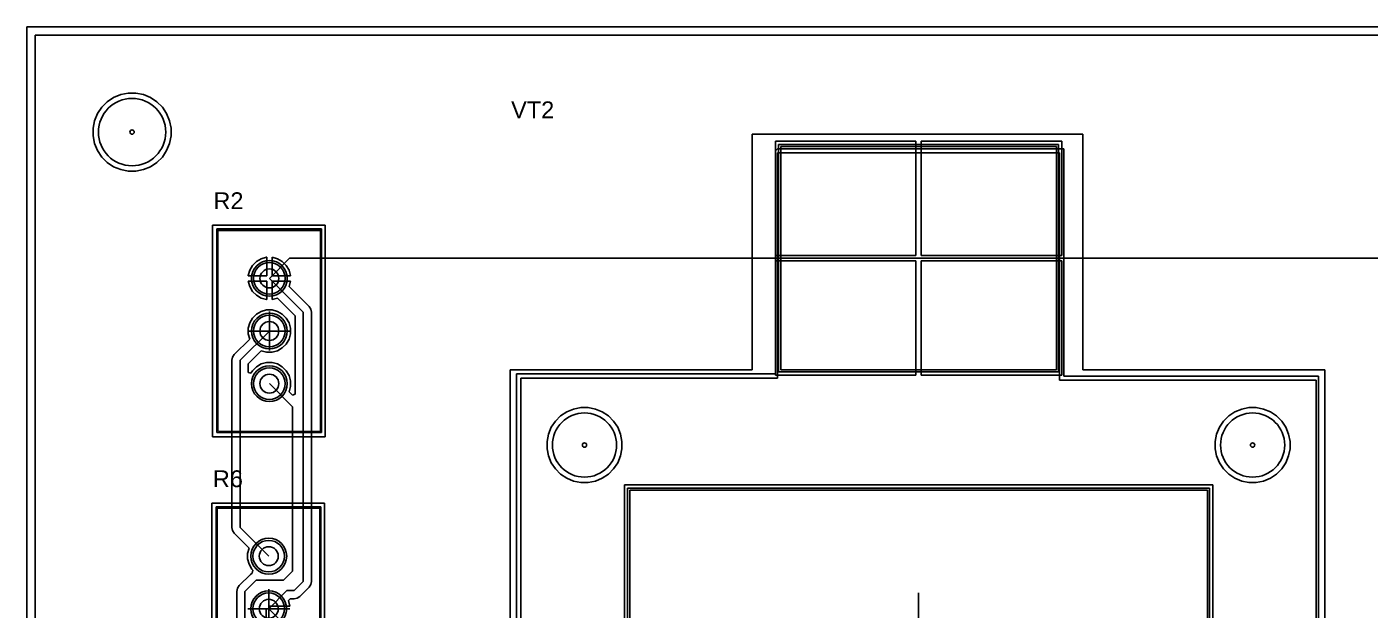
# Model space of a CAD drawing. Header units: millimetres. Extents: x 0 to 140, y 0 to 70.
# Drawn here: x 0 to 63.8, y 42.3 to 70 of the extents above; entities that cross this region are included whole.
import ezdxf

# ---------------------------------------------------------------- set-up
doc = ezdxf.new("R2010")
doc.units = ezdxf.units.MM
for name, color, linetype in [('BottomLayer', 5, 'Continuous'), ('BottomSolder', 6, 'Continuous'), ('Mechanical1', 6, 'Continuous'), ('Mechanical15', 56, 'Continuous'), ('MultiLayer', 9, 'Continuous'), ('PadHoleLayer', 156, 'Continuous'), ('TopLayer', 1, 'Continuous'), ('TopOverlay', 2, 'Continuous'), ('TopSolder', 216, 'Continuous')]:
    doc.layers.add(name, color=color, linetype=linetype)
doc.styles.add('Arial', font='arial.ttf', dxfattribs={"height": 0.2})

# ---------------------------------------------------------------- blocks, each defined once
blk = doc.blocks.new('MOSFET_3')
at = {"layer": 'BottomLayer'}
for p, q in [((-6.55, 23.7), (6.55, 23.7)), ((-6.55, 13.1), (-6.55, 23.7)), ((6.55, 23.7), (6.55, 13.1)), ((6.55, 13.1), (-6.55, 13.1)), ((-13.725, 7.375), (13.725, 7.375)), ((-13.725, -7.375), (-13.725, 7.375)), ((13.725, 7.375), (13.725, -7.375)), ((13.725, -7.375), (-13.725, -7.375)), ((-6.55, -13.1), (6.55, -13.1)), ((-6.55, -23.7), (-6.55, -13.1)), ((6.55, -13.1), (6.55, -23.7)), ((6.55, -23.7), (-6.55, -23.7))]:
    blk.add_line(p, q, dxfattribs=at)
at = {"layer": 'BottomSolder'}
for p, q in [((-6.652, 23.802), (6.652, 23.802)), ((-6.652, 12.998), (-6.652, 23.802)), ((6.652, 23.802), (6.652, 12.998)), ((6.652, 12.998), (-6.652, 12.998)), ((-13.827, 7.477), (13.827, 7.477)), ((-13.827, -7.477), (-13.827, 7.477)), ((13.827, 7.477), (13.827, -7.477)), ((13.827, -7.477), (-13.827, -7.477)), ((-6.652, -12.998), (6.652, -12.998)), ((-6.652, -23.802), (-6.652, -12.998)), ((6.652, -12.998), (6.652, -23.802)), ((6.652, -23.802), (-6.652, -23.802))]:
    blk.add_line(p, q, dxfattribs=at)
for centre in [(-15.875, 9.525), (15.875, 9.525), (-15.875, -9.525), (15.875, -9.525)]:
    blk.add_circle(centre, 0.102, dxfattribs=at)
at = {"layer": 'Mechanical1'}
for p, q in [((-6.7, 12.7), (-6.7, 23.4)), ((-6.7, 23.4), (6.7, 23.4)), ((6.7, 12.6), (6.7, 23.4)), ((-18.9, -12.6), (-18.9, 12.7)), ((-18.9, 12.7), (-6.7, 12.7)), ((6.7, 12.6), (18.9, 12.6)), ((18.9, -12.7), (18.9, 12.6)), ((-18.9, -12.6), (-6.6, -12.6)), ((-6.6, -23.4), (-6.6, -12.6)), ((6.7, -12.7), (18.9, -12.7)), ((6.7, -23.4), (6.7, -12.7)), ((-6.6, -23.4), (6.7, -23.4))]:
    blk.add_line(p, q, dxfattribs=at)
at = {"layer": 'Mechanical15'}
for p, q in [((-6.8, 23.5), (-6.7, 23.6)), ((-6.8, 12.9), (-6.8, 23.5)), ((-6.7, 23.6), (6.9, 23.6)), ((6.9, 12.8), (6.9, 23.6)), ((-19.1, -12.8), (-19.1, 12.9)), ((-19.1, 12.9), (-6.8, 12.9)), ((6.9, 12.8), (19, 12.8)), ((19, -12.9), (19, 12.8)), ((0, -2.9), (0, 2.5)), ((-2.3, 0), (2.2, 0)), ((-19.1, -12.8), (-7, -12.8)), ((-7, -23.5), (-7, -12.8)), ((6.9, -12.9), (19, -12.9)), ((6.9, -12.9), (6.9, -12.9)), ((6.9, -23.5), (6.9, -12.9)), ((-7, -23.5), (6.9, -23.5))]:
    blk.add_line(p, q, dxfattribs=at)
at = {"layer": 'MultiLayer'}
for p, q in [((-6.55, 23.7), (6.55, 23.7)), ((-6.55, 13.1), (-6.55, 23.7)), ((6.55, 23.7), (6.55, 13.1)), ((6.55, 13.1), (-6.55, 13.1)), ((-13.725, 7.375), (13.725, 7.375)), ((-13.725, -7.375), (-13.725, 7.375)), ((13.725, 7.375), (13.725, -7.375)), ((13.725, -7.375), (-13.725, -7.375)), ((-6.55, -13.1), (6.55, -13.1)), ((-6.55, -23.7), (-6.55, -13.1)), ((6.55, -13.1), (6.55, -23.7)), ((6.55, -23.7), (-6.55, -23.7))]:
    blk.add_line(p, q, dxfattribs=at)
at = {"layer": 'PadHoleLayer'}
for centre in [(-15.875, 9.525), (15.875, 9.525), (-15.875, -9.525), (15.875, -9.525)]:
    blk.add_circle(centre, 1.525, dxfattribs=at)
at = {"layer": 'TopLayer'}
for p, q in [((-6.55, 23.7), (6.55, 23.7)), ((-6.55, 13.1), (-6.55, 23.7)), ((6.55, 23.7), (6.55, 13.1)), ((6.55, 13.1), (-6.55, 13.1)), ((-13.725, 7.375), (13.725, 7.375)), ((-13.725, -7.375), (-13.725, 7.375)), ((13.725, 7.375), (13.725, -7.375)), ((13.725, -7.375), (-13.725, -7.375)), ((-6.55, -13.1), (6.55, -13.1)), ((-6.55, -23.7), (-6.55, -13.1)), ((6.55, -13.1), (6.55, -23.7)), ((6.55, -23.7), (-6.55, -23.7))]:
    blk.add_line(p, q, dxfattribs=at)
at = {"layer": 'TopOverlay'}
for p, q in [((-7.9, 13.1), (-7.9, 24.3)), ((-7.9, 24.3), (7.8, 24.3)), ((7.8, 13.1), (7.8, 24.3)), ((-19.4, -13.1), (-19.4, 13.1)), ((-19.4, 13.1), (-7.9, 13.1)), ((7.8, 13.1), (19.3, 13.1)), ((19.3, -13.2), (19.3, 13.1)), ((-19.4, -13.1), (-8.1, -13.1)), ((-8.1, -24.5), (-8.1, -13.1)), ((7.8, -24.5), (7.8, -13.2)), ((7.8, -13.2), (19.3, -13.2)), ((-8.1, -24.5), (7.8, -24.5))]:
    blk.add_line(p, q, dxfattribs=at)
at = {"layer": 'TopSolder'}
for p, q in [((-6.652, 23.802), (6.652, 23.802)), ((-6.652, 12.998), (-6.652, 23.802)), ((6.652, 23.802), (6.652, 12.998)), ((6.652, 12.998), (-6.652, 12.998)), ((-13.827, 7.477), (13.827, 7.477)), ((-13.827, -7.477), (-13.827, 7.477)), ((13.827, 7.477), (13.827, -7.477)), ((13.827, -7.477), (-13.827, -7.477)), ((-6.652, -12.998), (6.652, -12.998)), ((-6.652, -23.802), (-6.652, -12.998)), ((6.652, -12.998), (6.652, -23.802)), ((6.652, -23.802), (-6.652, -23.802))]:
    blk.add_line(p, q, dxfattribs=at)
for centre in [(-15.875, 9.525), (15.875, 9.525), (-15.875, -9.525), (15.875, -9.525)]:
    blk.add_circle(centre, 0.102, dxfattribs=at)
blk = doc.blocks.new('TRIMPOT_9')
at = {"layer": 'BottomLayer'}
for centre in [(-2.5, 0), (0, 0), (2.5, 0)]:
    blk.add_circle(centre, 0.75, dxfattribs=at)
at = {"layer": 'BottomSolder'}
for centre in [(-2.5, 0), (0, 0), (2.5, 0)]:
    blk.add_circle(centre, 0.852, dxfattribs=at)
at = {"layer": 'Mechanical1'}
for p, q in [((-4.775, 2.425), (-4.775, -2.425)), ((-4.75, 2.45), (4.775, 2.45)), ((4.775, 2.45), (4.775, -2.425)), ((-4.775, -2.425), (4.775, -2.425))]:
    blk.add_line(p, q, dxfattribs=at)
at = {"layer": 'Mechanical15'}
for p, q in [((-4.825, 2.5), (4.85, 2.5)), ((-4.825, 2.5), (-4.825, -2.475)), ((4.85, 2.5), (4.85, -2.475)), ((0, 1), (0, -1)), ((-0.925, 0), (0.925, 0)), ((-4.825, -2.475), (4.85, -2.475))]:
    blk.add_line(p, q, dxfattribs=at)
at = {"layer": 'MultiLayer'}
for centre in [(-2.5, 0), (0, 0), (2.5, 0)]:
    blk.add_circle(centre, 0.75, dxfattribs=at)
at = {"layer": 'PadHoleLayer'}
for centre in [(-2.5, 0), (0, 0), (2.5, 0)]:
    blk.add_circle(centre, 0.45, dxfattribs=at)
at = {"layer": 'TopLayer'}
for centre in [(-2.5, 0), (0, 0), (2.5, 0)]:
    blk.add_circle(centre, 0.75, dxfattribs=at)
at = {"layer": 'TopOverlay'}
for p, q in [((-5.025, 2.7), (-5.025, -2.65)), ((-5.025, 2.7), (5.025, 2.7)), ((5.025, 2.7), (5.025, -2.65)), ((-5.025, -2.65), (5.025, -2.65))]:
    blk.add_line(p, q, dxfattribs=at)
at = {"layer": 'TopSolder'}
for centre in [(-2.5, 0), (0, 0), (2.5, 0)]:
    blk.add_circle(centre, 0.852, dxfattribs=at)
blk = doc.blocks.new('TRIMPOT_13')
at = {"layer": 'BottomLayer'}
for centre in [(-2.5, 0), (0, 0), (2.5, 0)]:
    blk.add_circle(centre, 0.75, dxfattribs=at)
at = {"layer": 'BottomSolder'}
for centre in [(-2.5, 0), (0, 0), (2.5, 0)]:
    blk.add_circle(centre, 0.852, dxfattribs=at)
at = {"layer": 'Mechanical1'}
for p, q in [((-4.775, 2.425), (-4.775, -2.425)), ((-4.75, 2.45), (4.775, 2.45)), ((4.775, 2.45), (4.775, -2.425)), ((-4.775, -2.425), (4.775, -2.425))]:
    blk.add_line(p, q, dxfattribs=at)
at = {"layer": 'Mechanical15'}
for p, q in [((-4.825, 2.5), (4.85, 2.5)), ((-4.825, 2.5), (-4.825, -2.475)), ((4.85, 2.5), (4.85, -2.475)), ((0, 1), (0, -1)), ((-0.925, 0), (0.925, 0)), ((-4.825, -2.475), (4.85, -2.475))]:
    blk.add_line(p, q, dxfattribs=at)
at = {"layer": 'MultiLayer'}
for centre in [(-2.5, 0), (0, 0), (2.5, 0)]:
    blk.add_circle(centre, 0.75, dxfattribs=at)
at = {"layer": 'PadHoleLayer'}
for centre in [(-2.5, 0), (0, 0), (2.5, 0)]:
    blk.add_circle(centre, 0.45, dxfattribs=at)
at = {"layer": 'TopLayer'}
for centre in [(-2.5, 0), (0, 0), (2.5, 0)]:
    blk.add_circle(centre, 0.75, dxfattribs=at)
at = {"layer": 'TopOverlay'}
for p, q in [((-5.025, 2.7), (-5.025, -2.65)), ((-5.025, 2.7), (5.025, 2.7)), ((5.025, 2.7), (5.025, -2.65)), ((-5.025, -2.65), (5.025, -2.65))]:
    blk.add_line(p, q, dxfattribs=at)
at = {"layer": 'TopSolder'}
for centre in [(-2.5, 0), (0, 0), (2.5, 0)]:
    blk.add_circle(centre, 0.852, dxfattribs=at)

msp = doc.modelspace()

# ---------------------------------------------------------------- linework, layer by layer
at = {"layer": 'BottomLayer'}
for p, q in [((11.524, 58.051), (12.482, 59.009)), ((12.482, 59.009), (42.374, 59.009)), ((42.374, 59.009), (66.954, 59.009))]:
    msp.add_line(p, q, dxfattribs=at)
at = {"layer": 'BottomSolder'}
msp.add_circle((5, 65), 0.102, dxfattribs=at)
at = {"layer": 'PadHoleLayer'}
msp.add_circle((5, 65), 1.6, dxfattribs=at)
at = {"layer": 'TopLayer'}
for p, q in [((0, 70), (140, 70)), ((0, 0), (0, 70)), ((0.388, 0.388), (0.388, 69.612)), ((0.388, 69.612), (139.612, 69.612)), ((3.818, 66.44), (3.56, 66.182)), ((4.122, 66.643), (3.818, 66.44)), ((4.459, 66.783), (4.122, 66.643)), ((4.817, 66.854), (4.459, 66.783)), ((5.183, 66.854), (4.817, 66.854)), ((5.541, 66.783), (5.183, 66.854)), ((5.878, 66.643), (5.541, 66.783)), ((6.182, 66.44), (5.878, 66.643)), ((6.44, 66.182), (6.182, 66.44)), ((3.357, 65.878), (3.217, 65.541)), ((3.56, 66.182), (3.357, 65.878)), ((6.643, 65.878), (6.44, 66.182)), ((6.783, 65.541), (6.643, 65.878)), ((3.217, 65.541), (3.146, 65.183)), ((3.146, 65.183), (3.146, 64.817)), ((6.854, 65.183), (6.783, 65.541)), ((6.854, 64.817), (6.854, 65.183)), ((3.146, 64.817), (3.217, 64.459)), ((6.783, 64.459), (6.854, 64.817)), ((42.247, 64.563), (35.57, 64.563)), ((35.57, 64.563), (35.57, 59.136)), ((42.247, 59.136), (42.247, 64.563)), ((49.178, 64.563), (42.501, 64.563)), ((42.501, 64.563), (42.501, 59.136)), ((49.178, 59.136), (49.178, 64.563)), ((3.217, 64.459), (3.357, 64.122)), ((3.357, 64.122), (3.56, 63.818)), ((6.44, 63.818), (6.643, 64.122)), ((6.643, 64.122), (6.783, 64.459)), ((3.56, 63.818), (3.818, 63.56)), ((3.818, 63.56), (4.122, 63.357)), ((4.122, 63.357), (4.459, 63.217)), ((4.459, 63.217), (4.817, 63.146)), ((5.183, 63.146), (5.541, 63.217)), ((5.541, 63.217), (5.878, 63.357)), ((5.878, 63.357), (6.182, 63.56)), ((6.182, 63.56), (6.44, 63.818)), ((4.817, 63.146), (5.183, 63.146)), ((10.907, 58.854), (10.72, 58.667)), ((11.136, 58.986), (10.907, 58.854)), ((11.391, 59.055), (11.136, 58.986)), ((11.397, 59.055), (11.391, 59.055)), ((11.397, 58.178), (11.397, 59.055)), ((11.656, 59.055), (11.651, 59.055)), ((11.651, 59.055), (11.651, 58.178)), ((11.911, 58.986), (11.656, 59.055)), ((12.14, 58.854), (11.911, 58.986)), ((12.327, 58.667), (12.14, 58.854)), ((35.57, 59.136), (42.247, 59.136)), ((42.247, 58.882), (35.57, 58.882)), ((35.57, 58.882), (35.57, 53.455)), ((42.247, 53.455), (42.247, 58.882)), ((42.501, 59.136), (49.178, 59.136)), ((49.178, 58.882), (42.501, 58.882)), ((42.501, 58.882), (42.501, 53.455)), ((49.178, 53.455), (49.178, 58.882)), ((10.588, 58.438), (10.52, 58.183)), ((10.52, 58.183), (10.52, 58.178)), ((10.52, 58.178), (11.397, 58.178)), ((10.72, 58.667), (10.588, 58.438)), ((11.651, 58.178), (12.528, 58.178)), ((12.459, 58.438), (12.327, 58.667)), ((12.528, 58.183), (12.459, 58.438)), ((12.528, 58.178), (12.528, 58.183)), ((11.397, 57.924), (10.52, 57.924)), ((10.52, 57.924), (10.52, 57.919)), ((10.52, 57.919), (10.588, 57.663)), ((10.588, 57.663), (10.72, 57.434)), ((11.397, 57.047), (11.397, 57.924)), ((11.524, 58.051), (13.134, 56.44)), ((12.528, 57.924), (11.651, 57.924)), ((11.651, 57.924), (11.651, 57.047)), ((12.46, 57.664), (12.528, 57.919)), ((13.409, 56.715), (12.46, 57.664)), ((12.528, 57.919), (12.528, 57.924)), ((10.72, 57.434), (10.907, 57.247)), ((10.907, 57.247), (11.136, 57.115)), ((11.136, 57.115), (11.391, 57.047)), ((11.391, 57.047), (11.397, 57.047)), ((11.651, 57.047), (11.656, 57.047)), ((11.656, 57.047), (11.91, 57.115)), ((11.91, 57.115), (12.746, 56.28)), ((10.907, 56.354), (10.72, 56.167)), ((11.136, 56.486), (10.907, 56.354)), ((11.391, 56.555), (11.136, 56.486)), ((11.656, 56.555), (11.391, 56.555)), ((11.911, 56.486), (11.656, 56.555)), ((12.14, 56.354), (11.911, 56.486)), ((12.327, 56.167), (12.14, 56.354)), ((12.746, 56.28), (12.746, 52.544)), ((13.134, 43.65), (13.134, 56.44)), ((13.493, 56.589), (13.409, 56.715)), ((13.523, 56.44), (13.493, 56.589)), ((13.523, 43.65), (13.523, 56.44)), ((10.132, 54.16), (11.524, 55.551)), ((10.588, 55.938), (10.52, 55.683)), ((10.52, 55.683), (10.52, 55.419)), ((10.72, 56.167), (10.588, 55.938)), ((12.459, 55.938), (12.327, 56.167)), ((12.528, 55.683), (12.459, 55.938)), ((12.528, 55.419), (12.528, 55.683)), ((10.588, 55.164), (9.858, 54.434)), ((10.52, 55.419), (10.588, 55.164)), ((12.14, 54.748), (12.327, 54.934)), ((12.327, 54.934), (12.459, 55.163)), ((12.459, 55.163), (12.528, 55.419)), ((9.773, 54.308), (9.744, 54.16)), ((9.858, 54.434), (9.773, 54.308)), ((10.521, 53.999), (11.137, 54.615)), ((11.137, 54.615), (11.391, 54.547)), ((11.391, 54.547), (11.656, 54.547)), ((11.656, 54.547), (11.911, 54.615)), ((11.911, 54.615), (12.14, 54.748)), ((9.744, 54.16), (9.744, 46.218)), ((10.132, 46.218), (10.132, 54.16)), ((10.521, 53.576), (10.521, 53.999)), ((10.72, 53.667), (10.648, 53.542)), ((10.907, 53.854), (10.72, 53.667)), ((11.136, 53.986), (10.907, 53.854)), ((11.391, 54.055), (11.136, 53.986)), ((11.656, 54.055), (11.391, 54.055)), ((11.911, 53.986), (11.656, 54.055)), ((12.14, 53.854), (11.911, 53.986)), ((12.327, 53.667), (12.14, 53.854)), ((12.459, 53.438), (12.327, 53.667)), ((10.648, 53.542), (10.521, 53.576)), ((11.524, 53.051), (12.626, 51.948)), ((12.528, 53.183), (12.459, 53.438)), ((12.528, 52.919), (12.528, 53.183)), ((35.57, 53.455), (42.247, 53.455)), ((42.501, 53.455), (49.178, 53.455)), ((12.46, 52.664), (12.528, 52.919)), ((12.628, 52.496), (12.46, 52.664)), ((12.746, 52.544), (12.628, 52.496)), ((12.626, 44.148), (12.626, 51.948)), ((25.657, 51.71), (25.365, 51.516)), ((25.98, 51.844), (25.657, 51.71)), ((26.324, 51.913), (25.98, 51.844)), ((26.674, 51.913), (26.324, 51.913)), ((27.018, 51.844), (26.674, 51.913)), ((27.342, 51.71), (27.018, 51.844)), ((27.633, 51.516), (27.342, 51.71)), ((57.407, 51.71), (57.115, 51.516)), ((57.73, 51.844), (57.407, 51.71)), ((58.074, 51.913), (57.73, 51.844)), ((58.424, 51.913), (58.074, 51.913)), ((58.768, 51.844), (58.424, 51.913)), ((59.092, 51.71), (58.768, 51.844)), ((59.383, 51.516), (59.092, 51.71)), ((25.117, 51.268), (24.923, 50.976)), ((25.365, 51.516), (25.117, 51.268)), ((27.881, 51.268), (27.633, 51.516)), ((28.076, 50.976), (27.881, 51.268)), ((56.867, 51.268), (56.673, 50.976)), ((57.115, 51.516), (56.867, 51.268)), ((59.631, 51.268), (59.383, 51.516)), ((59.826, 50.976), (59.631, 51.268)), ((24.789, 50.653), (24.72, 50.309)), ((24.923, 50.976), (24.789, 50.653)), ((28.21, 50.653), (28.076, 50.976)), ((28.278, 50.309), (28.21, 50.653)), ((56.539, 50.653), (56.47, 50.309)), ((56.673, 50.976), (56.539, 50.653)), ((59.96, 50.653), (59.826, 50.976)), ((60.028, 50.309), (59.96, 50.653)), ((24.72, 50.309), (24.72, 49.959)), ((24.72, 49.959), (24.789, 49.615)), ((28.21, 49.615), (28.278, 49.959)), ((28.278, 49.959), (28.278, 50.309)), ((56.47, 50.309), (56.47, 49.959)), ((56.47, 49.959), (56.539, 49.615)), ((59.96, 49.615), (60.028, 49.959)), ((60.028, 49.959), (60.028, 50.309)), ((24.789, 49.615), (24.923, 49.291)), ((24.923, 49.291), (25.117, 49)), ((27.881, 49), (28.076, 49.291)), ((28.076, 49.291), (28.21, 49.615)), ((56.539, 49.615), (56.673, 49.291)), ((56.673, 49.291), (56.867, 49)), ((59.631, 49), (59.826, 49.291)), ((59.826, 49.291), (59.96, 49.615)), ((25.117, 49), (25.365, 48.752)), ((25.365, 48.752), (25.657, 48.557)), ((25.657, 48.557), (25.98, 48.423)), ((27.018, 48.423), (27.342, 48.557)), ((27.342, 48.557), (27.633, 48.752)), ((27.633, 48.752), (27.881, 49)), ((56.867, 49), (57.115, 48.752)), ((57.115, 48.752), (57.407, 48.557)), ((57.407, 48.557), (57.73, 48.423)), ((58.768, 48.423), (59.092, 48.557)), ((59.092, 48.557), (59.383, 48.752)), ((59.383, 48.752), (59.631, 49)), ((25.98, 48.423), (26.324, 48.355)), ((26.324, 48.355), (26.674, 48.355)), ((26.674, 48.355), (27.018, 48.423)), ((56.353, 48.238), (28.395, 48.238)), ((28.395, 48.238), (28.395, 32.98)), ((56.353, 32.98), (56.353, 48.238)), ((57.73, 48.423), (58.074, 48.355)), ((58.074, 48.355), (58.424, 48.355)), ((58.424, 48.355), (58.768, 48.423)), ((9.744, 46.218), (9.773, 46.069)), ((9.773, 46.069), (9.858, 45.943)), ((10.132, 46.218), (11.495, 44.855)), ((9.858, 45.943), (10.559, 45.241)), ((10.559, 45.241), (10.491, 44.987)), ((10.491, 44.987), (10.491, 44.723)), ((10.491, 44.723), (10.56, 44.467)), ((10.56, 44.467), (10.692, 44.238)), ((10.692, 44.238), (10.74, 44.19)), ((10.74, 44.19), (10.706, 44.044)), ((12.192, 43.713), (12.626, 44.148)), ((10.089, 43.455), (10.004, 43.329)), ((10.622, 43.988), (10.089, 43.455)), ((10.363, 43.18), (10.897, 43.713)), ((10.706, 44.044), (10.622, 43.988)), ((10.897, 43.713), (12.192, 43.713)), ((12.7, 43.216), (13.134, 43.65)), ((13.409, 43.375), (13.493, 43.501)), ((13.493, 43.501), (13.523, 43.65)), ((10.004, 43.329), (9.975, 43.18)), ((9.975, 43.18), (9.975, 32.765)), ((10.363, 32.765), (10.363, 43.18)), ((11.495, 42.355), (12.356, 43.216)), ((12.356, 43.216), (12.7, 43.216)), ((12.431, 42.741), (12.517, 42.827)), ((12.517, 42.827), (12.7, 42.827)), ((12.7, 42.827), (12.849, 42.857)), ((12.849, 42.857), (12.975, 42.941)), ((12.975, 42.941), (13.409, 43.375)), ((11.368, 41.351), (11.368, 42.355)), ((11.368, 42.355), (11.495, 42.355)), ((11.495, 42.355), (11.495, 42.482)), ((11.495, 42.482), (12.499, 42.482)), ((11.495, 42.355), (24.943, 28.907)), ((12.499, 42.487), (12.431, 42.741)), ((12.499, 42.482), (12.499, 42.487))]:
    msp.add_line(p, q, dxfattribs=at)
at = {"layer": 'TopSolder'}
msp.add_circle((5, 65), 0.102, dxfattribs=at)

# ---------------------------------------------------------------- block references
msp.add_blockref('MOSFET_3', (42.374, 40.609))
at = {"rotation": 90}
for name, p in [('TRIMPOT_13', (11.524, 55.551)), ('TRIMPOT_9', (11.495, 42.355))]:
    msp.add_blockref(name, p, dxfattribs=at)

# ---------------------------------------------------------------- texts
at = {"layer": 'TopOverlay', "style": 'Arial'}
for s, p in [('VT2', (23.012, 65.659)), ('R2', (8.865, 61.341)), ('R6', (8.839, 48.133))]:
    msp.add_text(s, height=0.8, dxfattribs=at).set_placement(p)

doc.saveas('drawing.dxf')
